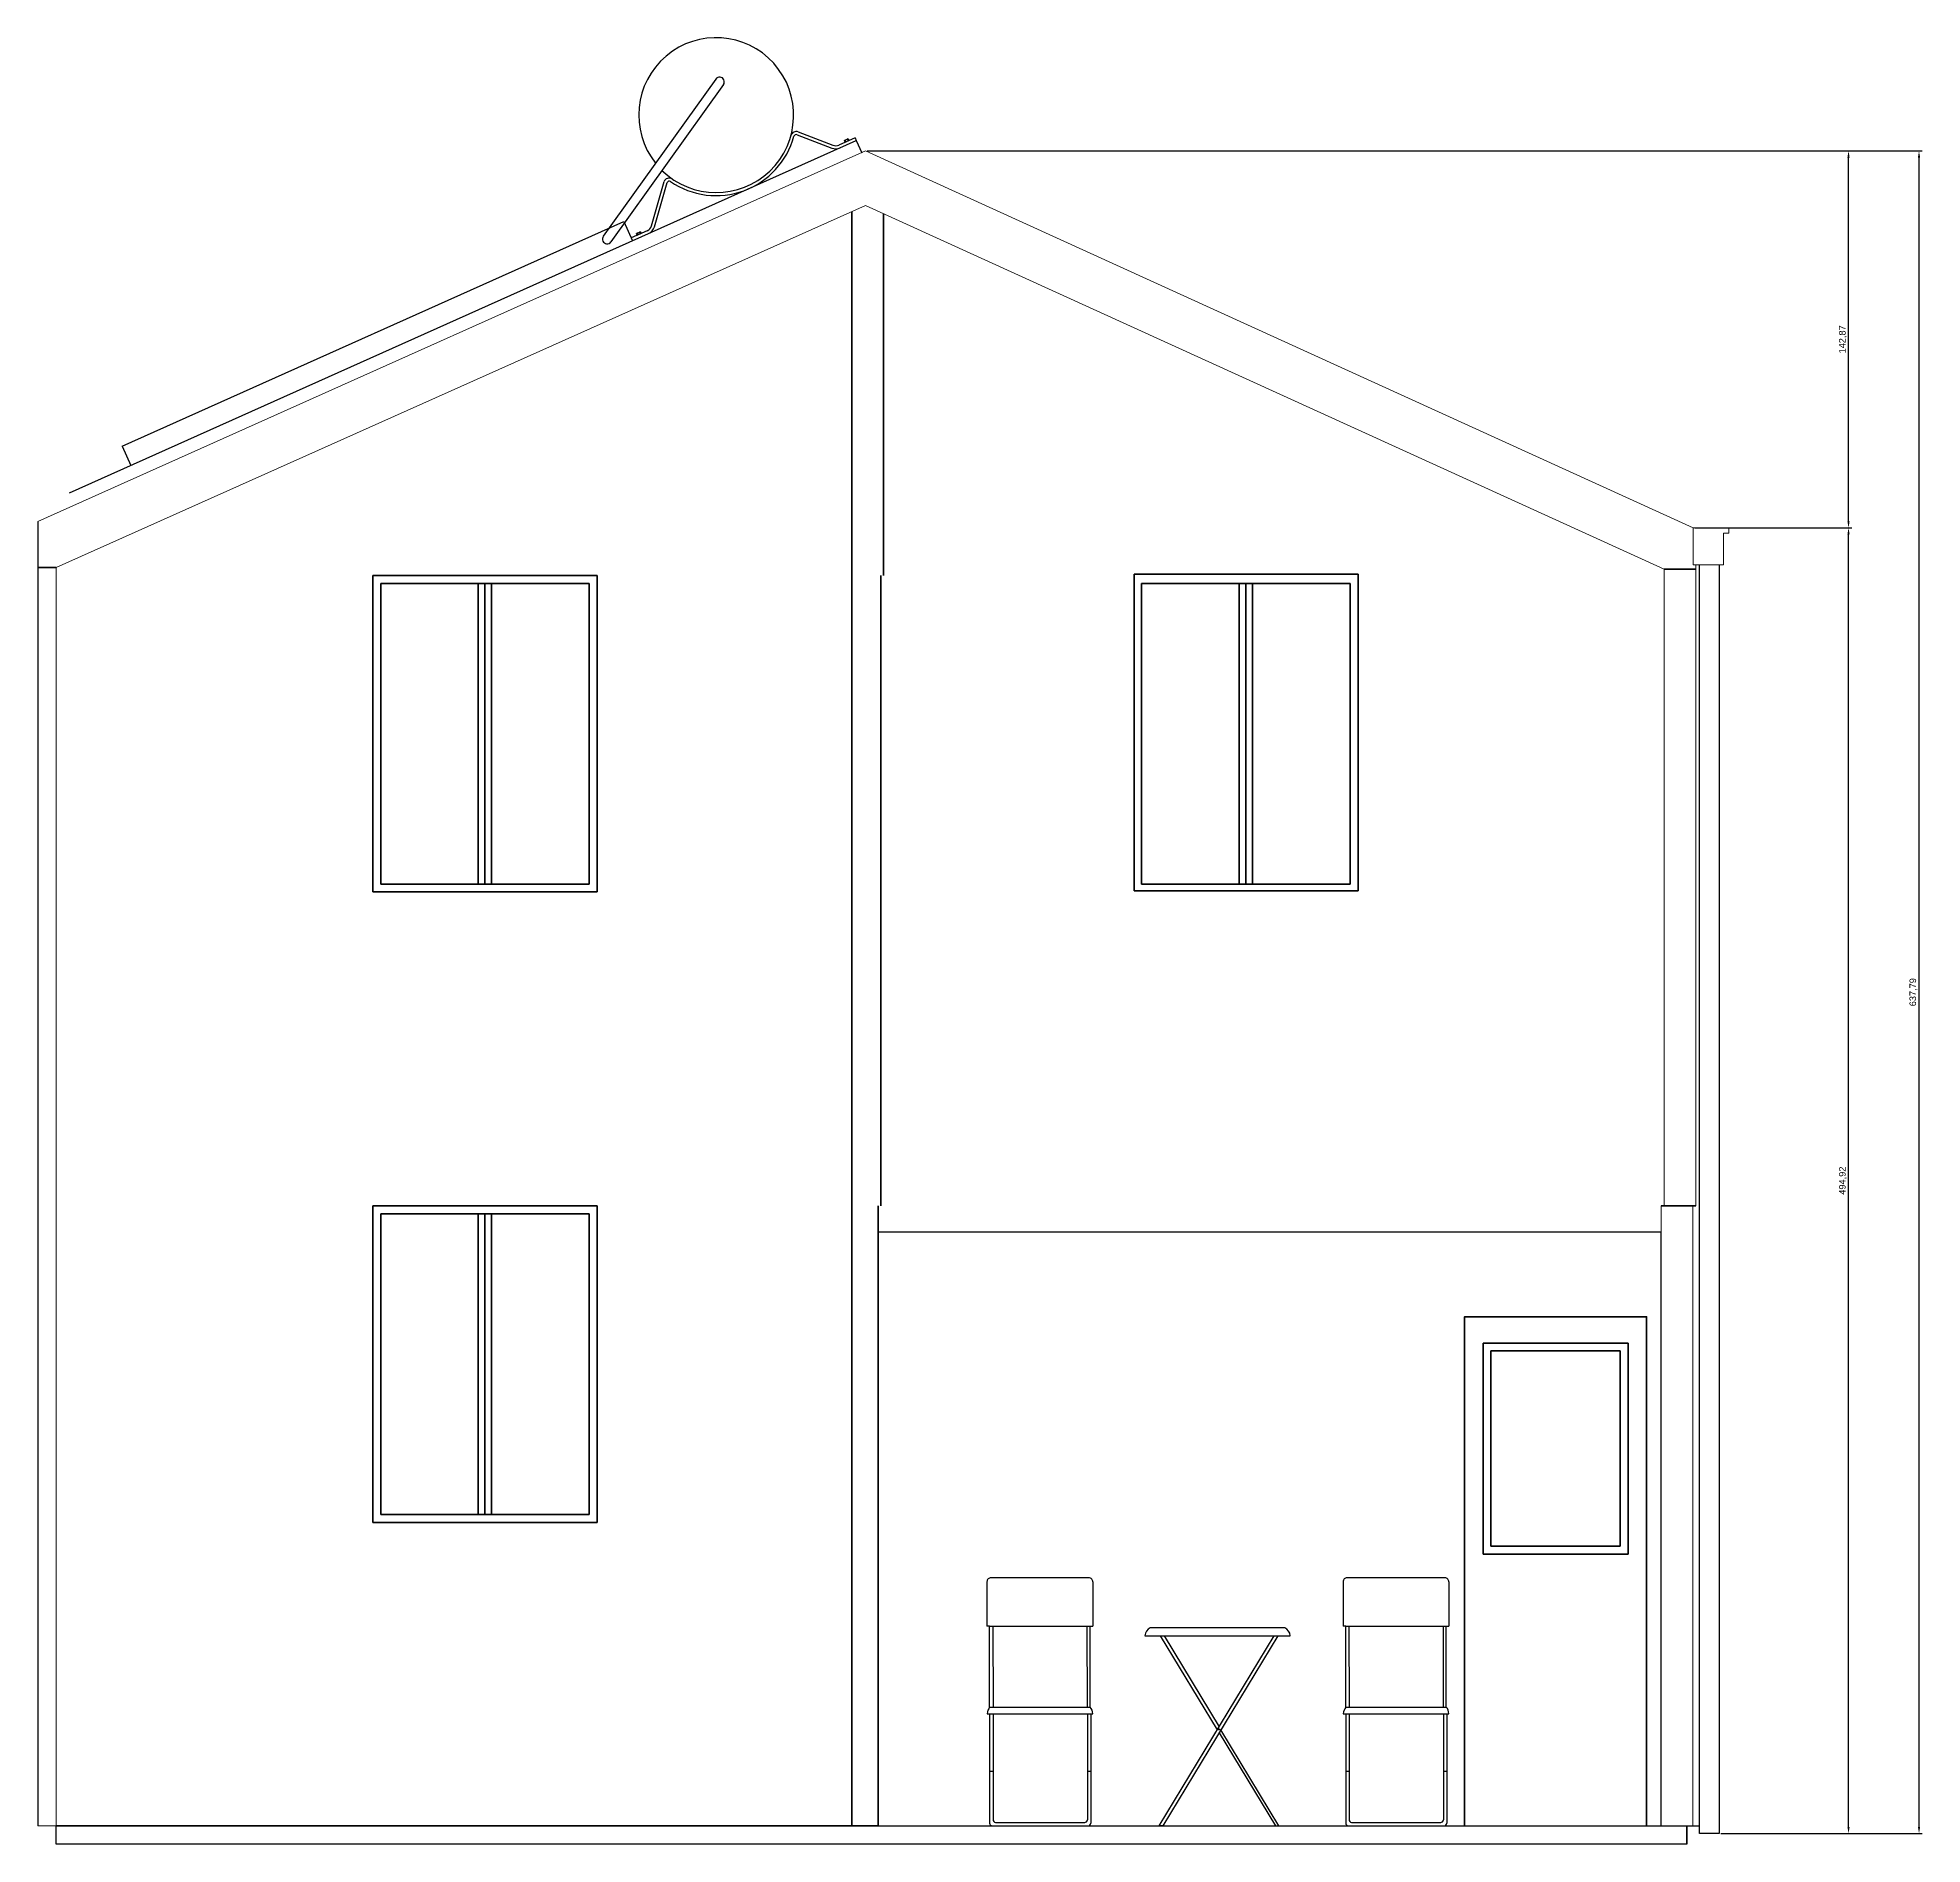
# Model space of a CAD drawing. Header units: millimetres. Extents: x -6628 to -2914, y 892 to 2793.
# Drawn here: x -4601 to -3886, y 911 to 1596 of the extents above; entities that cross this region are included whole.
import ezdxf

# ---------------------------------------------------------------- set-up
doc = ezdxf.new("R2010")
doc.units = ezdxf.units.MM
doc.layers.get('DEFPOINTS').update_dxf_attribs({"color": 210})
for name, color, linetype, lineweight in [('A-ANNO-SYMB', 3, 'Continuous', 18), ('A-ELEV-MBE1', 7, 'Continuous', 35), ('A-ELEV-MBE2', 4, 'Continuous', 25)]:
    doc.layers.add(name, color=color, linetype=linetype, lineweight=lineweight)
doc.styles.get("Standard").update_dxf_attribs({"font": 'Arial.ttf'})
doc.dimstyles.new('ISO-25', dxfattribs={"dimtxt": 2.5, "dimasz": 2.5, "dimexe": 1.25, "dimexo": 0.625, "dimtad": 1, "dimtxsty": 'Standard', "dimcen": 2.5, "dimadec": 0, "dimazin": 0, "dimtfac": 1, "dimtmove": 0, "dimatfit": 3, "dimfxl": 1, "dimarcsym": 0})

# ---------------------------------------------------------------- blocks, each defined once
blk = doc.blocks.new('*D36')
at = {"color": 0, "lineweight": -2, "transparency": 16777216}
for p, q in [((-4286.12, 1553.03), (-3886.12, 1553.03)), ((-3887.37, 917.74), (-3887.37, 1550.53)), ((-3962.45, 915.24), (-3886.12, 915.24))]:
    blk.add_line(p, q, dxfattribs=at)
at = {"color": 0, "transparency": 16777216}
for points in [[(-3887.79, 1550.53), (-3886.95, 1550.53), (-3887.37, 1553.03)], [(-3887.79, 917.74), (-3886.95, 917.74), (-3887.37, 915.24)]]:
    blk.add_solid(points, dxfattribs=at)
at = {"layer": 'DEFPOINTS', "color": 0, "transparency": 16777216}
for p in [(-4286.75, 1553.03), (-3887.37, 1553.03), (-3963.08, 915.24)]:
    blk.add_point(p, dxfattribs=at)
at = {"color": 0, "transparency": 16777216, "insert": (-3889.5, 1234.13), "char_height": 2.5, "attachment_point": 5, "rotation": 90}
blk.add_mtext('637,79', dxfattribs=at)
blk = doc.blocks.new('*D37')
at = {"color": 0, "lineweight": -2, "transparency": 16777216}
for p, q in [((-3972.33, 1410.16), (-3912.84, 1410.16)), ((-3914.09, 917.74), (-3914.09, 1407.66)), ((-3962.45, 915.24), (-3912.84, 915.24))]:
    blk.add_line(p, q, dxfattribs=at)
at = {"color": 0, "transparency": 16777216}
for points in [[(-3914.51, 1407.66), (-3913.68, 1407.66), (-3914.09, 1410.16)], [(-3914.51, 917.74), (-3913.68, 917.74), (-3914.09, 915.24)]]:
    blk.add_solid(points, dxfattribs=at)
at = {"layer": 'DEFPOINTS', "color": 0, "transparency": 16777216}
for p in [(-3972.95, 1410.16), (-3914.09, 1410.16), (-3963.08, 915.24)]:
    blk.add_point(p, dxfattribs=at)
at = {"color": 0, "transparency": 16777216, "insert": (-3916.22, 1162.7), "char_height": 2.5, "attachment_point": 5, "rotation": 90}
blk.add_mtext('494,92', dxfattribs=at)
blk = doc.blocks.new('*D38')
at = {"color": 0, "lineweight": -2, "transparency": 16777216}
for p, q in [((-3972.31, 1553.03), (-3912.84, 1553.03)), ((-3914.09, 1412.66), (-3914.09, 1550.53)), ((-3972.33, 1410.16), (-3912.84, 1410.16))]:
    blk.add_line(p, q, dxfattribs=at)
at = {"color": 0, "transparency": 16777216}
for points in [[(-3914.51, 1550.53), (-3913.68, 1550.53), (-3914.09, 1553.03)], [(-3914.51, 1412.66), (-3913.68, 1412.66), (-3914.09, 1410.16)]]:
    blk.add_solid(points, dxfattribs=at)
at = {"layer": 'DEFPOINTS', "color": 0, "transparency": 16777216}
for p in [(-3972.94, 1553.03), (-3914.09, 1553.03), (-3972.95, 1410.16)]:
    blk.add_point(p, dxfattribs=at)
at = {"color": 0, "transparency": 16777216, "insert": (-3916.22, 1481.6), "char_height": 2.5, "attachment_point": 5, "rotation": 90}
blk.add_mtext('142,87', dxfattribs=at)

msp = doc.modelspace()

# ---------------------------------------------------------------- linework, layer by layer
msp.add_line((-4600.601, 1412.547), (-4600.601, 918.121))
at = {"color": 0}
for p, q in [((-3985.154, 1143.121), (-4281.952, 1143.121)), ((-3985.154, 918.121), (-3985.154, 1143.121)), ((-4240.72, 1010.624), (-4240.72, 993.806)), ((-4202.099, 1012.124), (-4239.186, 1012.124)), ((-4200.599, 1010.59), (-4200.599, 993.806)), ((-4105.728, 1010.624), (-4105.728, 993.806)), ((-4067.108, 1012.124), (-4104.195, 1012.124)), ((-4065.608, 1010.59), (-4065.608, 993.806)), ((-4239.72, 993.806), (-4240.72, 993.806)), ((-4239.72, 963.104), (-4239.72, 993.806)), ((-4239.72, 993.806), (-4201.599, 993.799)), ((-4238.52, 993.806), (-4238.407, 963.124)), ((-4202.799, 993.799), (-4202.775, 963.124)), ((-4201.599, 963.112), (-4201.599, 993.799)), ((-4201.599, 993.799), (-4200.599, 993.799)), ((-4104.728, 993.806), (-4105.728, 993.806)), ((-4104.728, 963.104), (-4104.728, 993.806)), ((-4104.728, 993.806), (-4066.608, 993.799)), ((-4103.528, 993.806), (-4103.416, 963.124)), ((-4067.808, 993.799), (-4067.783, 963.124)), ((-4066.608, 963.112), (-4066.608, 993.799)), ((-4066.608, 993.799), (-4065.608, 993.799)), ((-4173.592, 990.175), (-4152.694, 955.604)), ((-4240.64, 960.624), (-4200.64, 960.624)), ((-4239.72, 963.104), (-4201.592, 963.104)), ((-4239.72, 960.624), (-4239.72, 919.078)), ((-4238.42, 960.624), (-4238.42, 920.433)), ((-4202.664, 960.624), (-4202.664, 920.393)), ((-4201.364, 960.624), (-4201.364, 919.091)), ((-4105.649, 960.624), (-4065.649, 960.624)), ((-4104.728, 963.104), (-4066.601, 963.104)), ((-4104.728, 960.624), (-4104.728, 919.078)), ((-4103.428, 960.624), (-4103.428, 920.433)), ((-4067.672, 960.624), (-4067.672, 920.393)), ((-4066.372, 960.624), (-4066.372, 919.091)), ((-4239.72, 938.816), (-4238.42, 938.816)), ((-4202.664, 938.816), (-4201.364, 938.816)), ((-4104.728, 938.816), (-4103.428, 938.816)), ((-4067.672, 938.816), (-4066.372, 938.816)), ((-4593.551, 911.121), (-4593.551, 918.121)), ((-4285.053, 918.121), (-3970.577, 918.121)), ((-4238.753, 918.124), (-4202.318, 918.124)), ((-4237.451, 919.424), (-4203.672, 919.424)), ((-4103.761, 918.124), (-4067.326, 918.124)), ((-4102.46, 919.424), (-4068.681, 919.424)), ((-3975.354, 911.121), (-4593.551, 911.121))]:
    msp.add_line(p, q, dxfattribs=at)
msp.add_lwpolyline([(-4178.82, 993.175, 0.3027756), (-4180.82, 990.175), (-4125.82, 990.175, 0.3027756), (-4127.82, 993.175)], format="xyb", close=True, dxfattribs=at)
for points in [[(-4131.391, 990.175), (-4130.419, 990.175), (-4173.997, 918.085), (-4175.374, 918.085), (-4131.796, 990.175)], [(-4153.383, 954.465), (-4174.969, 990.175), (-4173.997, 990.175)], [(-4152.694, 953.326), (-4131.391, 918.085), (-4130.014, 918.085), (-4152.006, 954.465)]]:
    msp.add_lwpolyline(points, dxfattribs=at)
msp.add_circle((-4152.694, 954.701), 0.201, dxfattribs=at)
for centre, radius, start, end in [((-4239.219, 1010.624), 1.5, 88.733159, 180), ((-4202.099, 1010.624), 1.5, 358.733159, 90), ((-4104.228, 1010.624), 1.5, 88.733159, 180), ((-4067.108, 1010.624), 1.5, 358.733159, 90), ((-4235.39, 960.087), 5.278, 145.132506, 174.16518), ((-4204.121, 960.711), 3.482, 358.569592, 43.59925), ((-4100.398, 960.087), 5.278, 145.132506, 174.16518), ((-4069.129, 960.711), 3.482, 358.569592, 43.59925), ((-4238.71, 919.135), 1.012, 176.776905, 267.556296), ((-4237.408, 920.435), 1.012, 176.776905, 267.556296), ((-4203.674, 920.436), 1.012, 266.776905, 357.556296), ((-4202.374, 919.134), 1.012, 266.776905, 357.556296), ((-4103.718, 919.135), 1.012, 176.776905, 267.556296), ((-4102.417, 920.435), 1.012, 176.776905, 267.556296), ((-4068.683, 920.436), 1.012, 266.776905, 357.556296), ((-4067.383, 919.134), 1.012, 266.776905, 357.556296)]:
    msp.add_arc(centre, radius, start, end, dxfattribs=at)
at = {"layer": 'A-ANNO-SYMB', "color": 0}
for p, q in [((-4593.551, 1395.129), (-4593.551, 1153.121)), ((-3983.952, 1153.121), (-3983.952, 1394.512)), ((-3971.953, 1396.162), (-3971.953, 1153.121)), ((-4593.551, 1153.121), (-4593.551, 918.121)), ((-3985.154, 918.121), (-3985.154, 1153.121)), ((-3973.141, 1153.121), (-3973.141, 918.121)), ((-4593.551, 918.121), (-4600.601, 918.121))]:
    msp.add_line(p, q, dxfattribs=at)
for points in [[(-4600.601, 1412.547), (-4286.749, 1553.03)], [(-3972.953, 1410.162), (-4286.749, 1553.03)], [(-4593.551, 1395.129), (-4286.815, 1532.404)], [(-3983.952, 1394.513), (-4286.815, 1532.404)], [(-3959.453, 1410.162), (-3959.453, 1408.162), (-3961.453, 1408.162), (-3961.453, 1396.162), (-3972.954, 1396.162), (-3972.953, 1410.162)], [(-3959.453, 1410.162), (-3972.953, 1410.162)], [(-3973.141, 918.121), (-3985.154, 918.121)]]:
    msp.add_lwpolyline(points, dxfattribs=at)
at = {"layer": 'A-ELEV-MBE1', "color": 0}
for p, q in [((-4291.952, 1153.122), (-4291.952, 1530.105)), ((-4593.551, 1395.129), (-4600.601, 1395.129)), ((-4593.551, 1395.129), (-4600.601, 1395.129)), ((-3983.952, 1394.513), (-3971.953, 1394.513)), ((-4473.552, 1392.121), (-4473.552, 1272.121)), ((-4473.552, 1392.121), (-4388.552, 1392.121)), ((-4470.552, 1389.121), (-4391.552, 1389.121)), ((-4470.552, 1275.121), (-4470.552, 1389.121)), ((-4433.552, 1389.121), (-4433.552, 1275.121)), ((-4431.052, 1389.121), (-4431.052, 1275.121)), ((-4428.552, 1389.121), (-4428.552, 1275.121)), ((-4391.552, 1275.121), (-4391.552, 1389.121)), ((-4388.552, 1392.121), (-4388.552, 1272.121)), ((-4280.952, 1392.122), (-4280.952, 1153.121)), ((-4184.96, 1392.614), (-4184.96, 1272.614)), ((-4184.96, 1392.614), (-4099.96, 1392.614)), ((-4103.079, 1389.121), (-4182.079, 1389.121)), ((-4182.079, 1275.121), (-4182.079, 1389.121)), ((-4145.079, 1389.121), (-4145.079, 1275.121)), ((-4142.579, 1389.121), (-4142.579, 1275.121)), ((-4140.079, 1389.121), (-4140.079, 1275.121)), ((-4103.079, 1275.121), (-4103.079, 1389.121)), ((-4099.96, 1392.614), (-4099.96, 1272.614)), ((-4473.552, 1272.121), (-4388.552, 1272.121)), ((-4470.552, 1275.121), (-4391.552, 1275.121)), ((-4184.96, 1272.614), (-4099.96, 1272.614)), ((-4103.079, 1275.121), (-4182.079, 1275.121)), ((-4473.552, 1153.121), (-4473.552, 1033.121)), ((-4473.552, 1153.121), (-4388.552, 1153.121)), ((-4388.552, 1153.121), (-4388.552, 1033.121)), ((-4291.952, 918.122), (-4291.952, 1153.122)), ((-4281.952, 1153.122), (-4281.952, 918.122)), ((-3985.154, 1153.121), (-3971.953, 1153.121)), ((-4470.552, 1150.121), (-4391.552, 1150.121)), ((-4470.552, 1036.121), (-4470.552, 1150.121)), ((-4433.552, 1150.121), (-4433.552, 1036.121)), ((-4431.052, 1150.121), (-4431.052, 1036.121)), ((-4428.552, 1150.121), (-4428.552, 1036.121)), ((-4391.552, 1036.121), (-4391.552, 1150.121)), ((-4052.641, 1101.121), (-3997.64, 1101.121)), ((-4052.641, 1101.121), (-4052.641, 1021.121)), ((-3997.64, 1101.121), (-3997.64, 1021.121)), ((-4049.641, 1024.121), (-4049.641, 1098.121)), ((-4049.641, 1098.121), (-4000.64, 1098.121)), ((-4000.64, 1098.121), (-4000.64, 1024.121)), ((-4470.552, 1036.121), (-4391.552, 1036.121)), ((-4473.552, 1033.121), (-4388.552, 1033.121)), ((-4049.641, 1024.121), (-4000.64, 1024.121)), ((-4052.641, 1021.121), (-3997.64, 1021.121)), ((-4593.551, 918.121), (-4281.952, 918.122))]:
    msp.add_line(p, q, dxfattribs=at)
for points in [[(-4279.952, 1392.122), (-4279.952, 1529.279)], [(-4059.641, 918.121), (-4059.641, 1111.121), (-3990.64, 1111.121), (-3990.64, 918.121)], [(-3975.354, 918.121), (-3975.354, 911.121)]]:
    msp.add_lwpolyline(points, dxfattribs=at)
at = {"layer": 'A-ELEV-MBE2', "color": 0}
for p, q in [((-4343.514, 1580.293), (-4386.181, 1520.664)), ((-4340.635, 1578.187), (-4383.292, 1518.574)), ((-4312.725, 1559.155), (-4299.525, 1554.117)), ((-4312.311, 1560.238), (-4299.112, 1555.2)), ((-4290.726, 1557.998), (-4296.835, 1555.264)), ((-4294.749, 1557.001), (-4293.411, 1557.6)), ((-4293.34, 1557.573), (-4293.084, 1557.001)), ((-4290.726, 1557.998), (-4290.253, 1556.94)), ((-4294.52, 1556.359), (-4294.776, 1556.93)), ((-4294.222, 1556.492), (-4294.477, 1557.064)), ((-4293.639, 1557.439), (-4293.383, 1556.868)), ((-4367.873, 1524.637), (-4363.115, 1541.39)), ((-4366.758, 1524.32), (-4361.985, 1541.088)), ((-4369.52, 1522.735), (-4375.558, 1520.033)), ((-4373.508, 1521.754), (-4372.17, 1522.353)), ((-4372.397, 1522.192), (-4372.142, 1521.621)), ((-4372.099, 1522.325), (-4371.843, 1521.754)), ((-4375.558, 1520.033), (-4375.085, 1518.975)), ((-4373.279, 1521.111), (-4373.535, 1521.683)), ((-4372.98, 1521.245), (-4373.236, 1521.816))]:
    msp.add_line(p, q, dxfattribs=at)
for points in [[(-4588.502, 1423.464), (-4290.253, 1556.94)], [(-4290.253, 1556.94), (-4288.21, 1552.376)], [(-4568.582, 1441.143), (-4378.353, 1526.277)], [(-4378.353, 1526.277), (-4375.085, 1518.975)], [(-4568.582, 1441.143), (-4565.314, 1433.841)], [(-3963.077, 1396.162), (-3963.077, 915.239), (-3970.577, 915.239), (-3970.577, 1396.162)]]:
    msp.add_lwpolyline(points, dxfattribs=at)
for centre, radius, start, end in [((-4343.373, 1566.602), 29.36, 225.568379, 218.437273), ((-4342.069, 1579.248), 1.783, 323.501841, 144.718406), ((-4343.373, 1566.602), 30.519, 235.350316, 344.885617), ((-4313.055, 1558.29), 2.085, 69.110123, 160.195072), ((-4313.055, 1558.289), 0.927, 69.139338, 157.431765), ((-4293.389, 1557.551), 0.0537, 24.110123, 114.110123), ((-4298.051, 1557.981), 4.136, 249.110123, 294.110123), ((-4298.051, 1557.981), 2.977, 249.110123, 294.110123), ((-4294.727, 1556.952), 0.0537, 114.110123, 204.110123), ((-4294.526, 1557.042), 0.0537, 24.110123, 114.110123), ((-4294.471, 1556.381), 0.0537, 204.110123, 294.110123), ((-4294.428, 1557.086), 0.0537, 114.110123, 204.110123), ((-4294.271, 1556.47), 0.0537, 294.110123, 24.110123), ((-4294.173, 1556.514), 0.0537, 204.110123, 294.110123), ((-4293.688, 1557.417), 0.0537, 24.110123, 114.110123), ((-4293.589, 1557.461), 0.0537, 114.110123, 204.110123), ((-4293.432, 1556.846), 0.0537, 294.110123, 24.110123), ((-4293.334, 1556.89), 0.0537, 204.110123, 294.110123), ((-4293.133, 1556.979), 0.0537, 294.110123, 24.110123), ((-4361.156, 1540.676), 2.085, 59.889413, 159.99153), ((-4361.155, 1540.676), 0.926, 62.308281, 153.62295), ((-4373.285, 1521.794), 0.0537, 24.110123, 114.110123), ((-4373.187, 1521.838), 0.0537, 114.110123, 204.110123), ((-4372.446, 1522.17), 0.0537, 24.110123, 114.110123), ((-4372.348, 1522.214), 0.0537, 114.110123, 204.110123), ((-4372.148, 1522.304), 0.0537, 24.110123, 114.110123), ((-4370.736, 1525.452), 2.977, 294.110123, 344.110123), ((-4370.736, 1525.452), 4.136, 294.110123, 344.110123), ((-4384.737, 1519.619), 1.783, 144.110123, 325.079987), ((-4373.486, 1521.705), 0.0537, 114.110123, 204.110123), ((-4373.23, 1521.133), 0.0537, 204.110123, 294.110123), ((-4373.03, 1521.223), 0.0537, 294.110123, 24.110123), ((-4372.931, 1521.267), 0.0537, 204.110123, 294.110123), ((-4372.191, 1521.599), 0.0537, 294.110123, 24.110123), ((-4372.093, 1521.643), 0.0537, 204.110123, 294.110123), ((-4371.892, 1521.732), 0.0537, 294.110123, 24.110123)]:
    msp.add_arc(centre, radius, start, end, dxfattribs=at)

# ---------------------------------------------------------------- dimensions: what is measured, and where the dimension line sits
at = {"color": 3}
for base, p1, p2, picture, middle in [((-3887.371, 1553.03), (-3963.077, 915.239), (-4286.749, 1553.03), '*D36', (-3889.502, 1234.134)), ((-3914.093, 1553.03), (-3972.953, 1410.162), (-3972.939, 1553.03), '*D38', (-3916.224, 1481.596)), ((-3914.093, 1410.162), (-3963.077, 915.239), (-3972.953, 1410.162), '*D37', (-3916.224, 1162.7))]:
    dim = msp.add_linear_dim(base=base, p1=p1, p2=p2, angle=90, dimstyle='ISO-25', dxfattribs=at)
    dim.commit()
    dim.dimension.update_dxf_attribs({"geometry": picture, "text_midpoint": middle})

doc.saveas('drawing.dxf')
